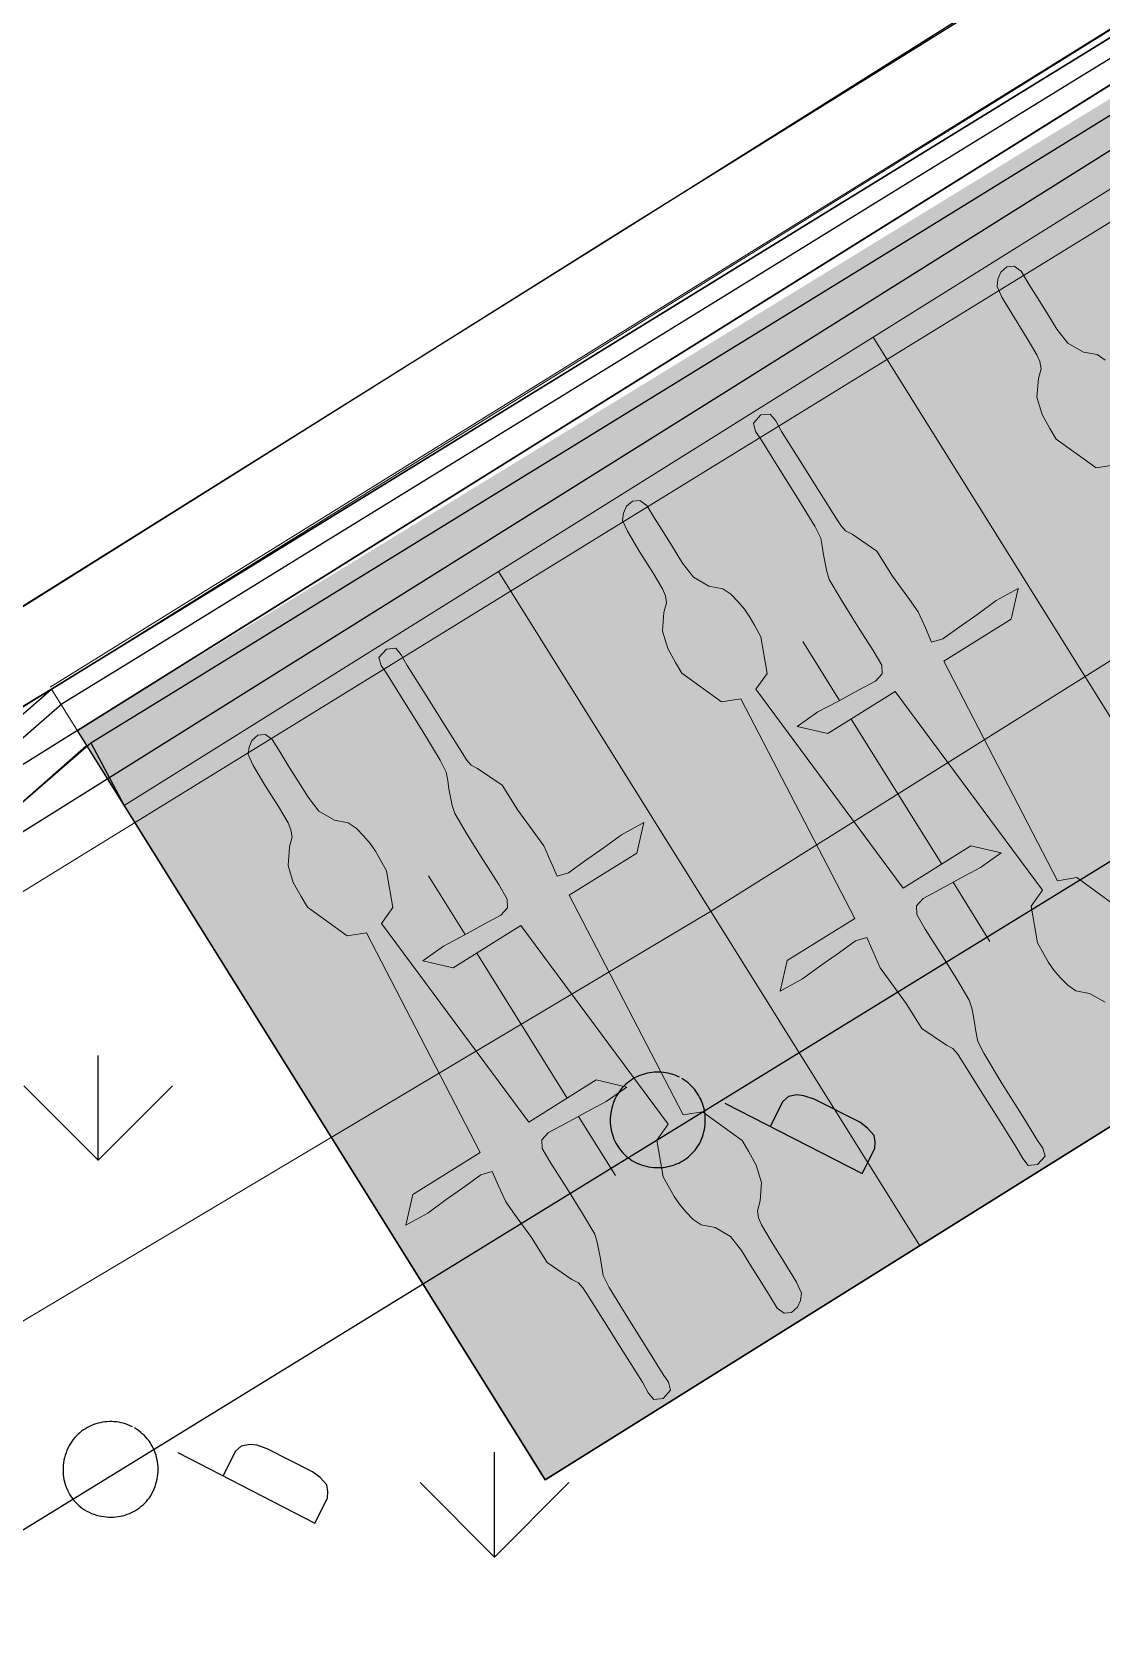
# Model space of a CAD drawing. Header units: metres. Extents: x 507649 to 508899, y 6966965 to 6967377.
# Drawn here: x 507750.716 to 507753.138, y 6967248.046 to 6967251.648 of the extents above; entities that cross this region are included whole.
import ezdxf

# ---------------------------------------------------------------- set-up
doc = ezdxf.new("R2010")
doc.units = ezdxf.units.M
doc.header["$PDMODE"] = 1
doc.layers.add('_PROP-BDY', color=6, linetype='Continuous', plot=False)
doc.layers.add('defpoints_hatch_bdy', color=47, linetype='Continuous', plot=False)
for name, color, linetype, lineweight in [('A-DETL-GENF', 252, 'Continuous', 5), ('A-FLOR', 252, 'Continuous', 5), ('D_UG_PIPES', 252, 'EXIST_SWD', 0), ('S_RM_UG_PIPES', 252, 'EXIST_RISINGMAIN', 0)]:
    doc.layers.add(name, color=color, linetype=linetype, lineweight=lineweight)
for name, color, linetype in [('C_TEXT_2.5', 7, 'Continuous'), ('HATCH_LANDSCAPE', 1, 'Continuous'), ('KRB_LIP', 6, 'Continuous'), ('mga2020bdy', 252, 'Continuous'), ('mga2020ROAD_FURNITURE', 252, 'Continuous'), ('mga2020ROAD_KERB_BACK', 252, 'Continuous'), ('mga2020ROAD_KERB_LIP', 252, 'Continuous'), ('mga2020TOPO_GEN', 252, 'Continuous'), ('PAV_CREST SAG', 2, 'Continuous'), ('ROAD_FURNITURE', 252, 'Continuous'), ('TIN BORDER', 5, 'Continuous')]:
    doc.layers.add(name, color=color, linetype=linetype)
doc.layers.add('HATCH_PAVEMENT_FOOTPATH', color=7, linetype='Continuous', true_color=0xffe8a3)
doc.styles.get("Standard").update_dxf_attribs({"font": 'ARIALN.TTF'})
doc.linetypes.add('EXIST_RISINGMAIN', pattern='A,5,-2.5,5,-2,["RM",Standard,S=2.5,R=0,X=0,Y=-1.25],-5,5,-2.5,5,-2.5', length=34.5)
doc.linetypes.add('EXIST_SWD', pattern='A,5,-2.5,5,-2,["SWD",Standard,S=2.5,R=0,X=0,Y=-1.25],-8,5,-2.5,5,-2.5', length=37.5)

# ---------------------------------------------------------------- blocks, each defined once
blk = doc.blocks.new('XD_HATCH')
at = {"layer": 'HATCH_LANDSCAPE', "ltscale": 0.5}
h = blk.add_hatch(dxfattribs=at)
h.set_pattern_fill('GRASS', color=256, scale=0.05)
h.paths.add_polyline_path([(507765.6876, 6967256.9979), (507766.7115, 6967255.4419), (507751.6164, 6967242.3217), (507748.7956, 6967245.5671), (507737.8253, 6967236.032), (507740.6461, 6967232.7866), (507736.5214, 6967229.2015), (507736.2584, 6967228.8951), (507736.0784, 6967229.1466), (507735.8162, 6967229.5596), (507735.5842, 6967229.9902), (507735.3834, 6967230.4363), (507735.2151, 6967230.8956), (507735.1947, 6967230.9601), (507735.1169, 6967231.2239), (507735.0799, 6967231.3658), (507734.9786, 6967231.8443), (507734.9118, 6967232.3289), (507734.8797, 6967232.8171), (507734.8803, 6967233.246), (507734.8828, 6967233.3062), (507734.9203, 6967233.7944), (507734.9896, 6967234.2792), (507735.0933, 6967234.7572), (507735.1745, 6967235.0486), (507735.231, 6967235.2266), (507735.4019, 6967235.6849), (507735.5476, 6967236.0122), (507735.6051, 6967236.1298), (507735.6577, 6967236.2326), (507735.8387, 6967236.5602), (507736.1023, 6967236.972), (507736.3513, 6967237.3085), (507736.3954, 6967237.3633), (507736.7158, 6967237.7327), (507737.0357, 6967238.0527), (507737.0624, 6967238.0775), (507737.2362, 6967238.2327), (507737.8116, 6967238.7328), (507738.189, 6967239.0609), (507738.5664, 6967239.3889), (507738.9437, 6967239.7169), (507739.3211, 6967240.0449), (507739.6985, 6967240.3729), (507739.8922, 6967240.5412), (507740.4538, 6967241.028), (507740.8316, 6967241.3555), (507741.2094, 6967241.683), (507741.5872, 6967242.0104), (507741.9651, 6967242.3379), (507742.3429, 6967242.6654), (507742.7207, 6967242.9929), (507743.0985, 6967243.3204), (507743.4764, 6967243.6479), (507743.8542, 6967243.9754), (507744.232, 6967244.3028), (507744.6098, 6967244.6303), (507744.9877, 6967244.9578), (507745.3655, 6967245.2853), (507745.7433, 6967245.6128), (507746.1211, 6967245.9403), (507746.499, 6967246.2678), (507746.8768, 6967246.5953), (507747.2546, 6967246.9227), (507747.6324, 6967247.2502), (507748.0103, 6967247.5777), (507748.3881, 6967247.9052), (507748.7659, 6967248.2327), (507749.1437, 6967248.5602), (507749.5216, 6967248.8877), (507749.8994, 6967249.2152), (507750.2772, 6967249.5426), (507750.655, 6967249.8701), (507750.8401, 6967250.0329), (507750.9252, 6967249.8972), (507751.8789, 6967248.3707), (507765.4483, 6967256.8484)])
at = {"layer": 'HATCH_PAVEMENT_FOOTPATH'}
h = blk.add_hatch(color=256, dxfattribs=at)
h.dxf.hatch_style = 1
h.paths.add_polyline_path([(507751.8789, 6967248.3707), (507750.8192, 6967250.0668), (507764.199, 6967258.2482), (507768.6503, 6967260.7366), (507768.8747, 6967259.5551), (507765.4333, 6967257.405), (507765.6876, 6967256.9979)])
at = {"elevation": 4.784}
blk.add_lwpolyline([(507748.3881, 6967247.9052), (507748.7659, 6967248.2327), (507749.1437, 6967248.5602), (507749.5216, 6967248.8877), (507749.8994, 6967249.2152), (507750.2772, 6967249.5426), (507750.655, 6967249.8701), (507750.8401, 6967250.0329), (507750.9252, 6967249.8972), (507751.8789, 6967248.3707), (507765.4483, 6967256.8484), (507765.4746, 6967256.8649), (507766.7115, 6967255.4419), (507751.6164, 6967242.3217)], dxfattribs=at)
at = {"layer": 'defpoints_hatch_bdy', "color": 4}
blk.add_lwpolyline([(507751.8789, 6967248.3707), (507750.8192, 6967250.0668), (507764.6279, 6967258.6941), (507765.6876, 6967256.9979)], close=True, dxfattribs=at)
blk = doc.blocks.new('BAC R BOL SMALL')
for p, q in [((-0.3356, 4.3816), (-0.5458, 4.3611)), ((-0.1241, 4.392), (-0.3356, 4.3816)), ((0.0882, 4.3922), (-0.1241, 4.392)), ((0.301, 4.3821), (0.0882, 4.3922)), ((0.5139, 4.3616), (0.301, 4.3821)), ((-3.2973, 2.9215), (-3.4369, 2.7554)), ((-3.1504, 3.0794), (-3.2973, 2.9215)), ((-2.9967, 3.229), (-3.1504, 3.0794)), ((-2.8365, 3.3701), (-2.9967, 3.229)), ((-2.6702, 3.5026), (-2.8365, 3.3701)), ((-2.4982, 3.6265), (-2.6702, 3.5026)), ((-2.3209, 3.7415), (-2.4982, 3.6265)), ((-2.1385, 3.8476), (-2.3209, 3.7415)), ((-1.9516, 3.9447), (-2.1385, 3.8476)), ((-1.7605, 4.0325), (-1.9516, 3.9447)), ((-1.5655, 4.1112), (-1.7605, 4.0325)), ((-1.367, 4.1804), (-1.5655, 4.1112)), ((-1.1654, 4.2401), (-1.367, 4.1804)), ((-0.9611, 4.2902), (-1.1654, 4.2401)), ((-0.7544, 4.3306), (-0.9611, 4.2902)), ((-0.5458, 4.3611), (-0.7544, 4.3306)), ((0.7265, 4.3305), (0.5139, 4.3616)), ((0.9385, 4.2888), (0.7265, 4.3305)), ((1.1495, 4.2362), (0.9385, 4.2888)), ((1.359, 4.1728), (1.1495, 4.2362)), ((1.5668, 4.0983), (1.359, 4.1728)), ((1.7725, 4.0127), (1.5668, 4.0983)), ((1.9756, 3.9158), (1.7725, 4.0127)), ((2.364, 3.6868), (2.1736, 3.8056)), ((2.5466, 3.5598), (2.364, 3.6868)), ((2.7214, 3.4249), (2.5466, 3.5598)), ((2.8881, 3.2825), (2.7214, 3.4249)), ((3.0465, 3.1328), (2.8881, 3.2825)), ((3.1966, 2.9762), (3.0465, 3.1328)), ((3.3382, 2.813), (3.1966, 2.9762)), ((-4.1012, 1.5325), (-4.1746, 1.3056)), ((-4.0159, 1.7589), (-4.1012, 1.5325)), ((-3.9185, 1.9844), (-4.0159, 1.7589)), ((-3.8088, 2.2087), (-3.9185, 1.9844)), ((-3.6931, 2.3988), (-3.8088, 2.2087)), ((-3.569, 2.5811), (-3.6931, 2.3988)), ((-3.4369, 2.7554), (-3.569, 2.5811)), ((3.4711, 2.6437), (3.3382, 2.813)), ((3.5951, 2.4684), (3.4711, 2.6437)), ((3.7101, 2.2875), (3.5951, 2.4684)), ((3.816, 2.1015), (3.7101, 2.2875)), ((3.9126, 1.9105), (3.816, 2.1015)), ((3.9998, 1.7149), (3.9126, 1.9105)), ((4.0773, 1.5151), (3.9998, 1.7149)), ((4.145, 1.3114), (4.0773, 1.5151)), ((6.1384, 1.5522), (18.6973, -4.9036)), ((11.43, 1.6933), (10.2659, -0.5997)), ((11.9592, 2.1519), (11.43, 1.6933)), ((12.7353, 2.293), (11.9592, 2.1519)), ((13.3703, 2.2225), (12.7353, 2.293)), ((14.3228, 1.905), (13.3703, 2.2225)), ((18.4856, -0.2117), (14.3228, 1.905)), ((-4.3679, 0.1747), (-4.3729, -0.0484)), ((-4.3519, 0.3993), (-4.3679, 0.1747)), ((-4.3247, 0.625), (-4.3519, 0.3993)), ((-4.2862, 0.8515), (-4.3247, 0.625)), ((-4.2362, 1.0785), (-4.2862, 0.8515)), ((-4.1746, 1.3056), (-4.2362, 1.0785)), ((4.2028, 1.1041), (4.145, 1.3114)), ((4.2506, 0.8936), (4.2028, 1.1041)), ((4.2881, 0.6801), (4.2506, 0.8936)), ((4.3152, 0.4641), (4.2881, 0.6801)), ((4.3318, 0.2458), (4.3152, 0.4641)), ((4.3376, 0.0256), (4.3318, 0.2458)), ((4.3327, -0.1962), (4.3376, 0.0256)), ((-4.3729, -0.0484), (-4.367, -0.2697)), ((-4.367, -0.2697), (-4.3504, -0.4889)), ((-4.3504, -0.4889), (-4.3233, -0.7057)), ((-4.3233, -0.7057), (-4.2858, -0.9197)), ((-4.2858, -0.9197), (-4.2381, -1.1305)), ((-4.2381, -1.1305), (-4.1802, -1.3379)), ((-4.1802, -1.3379), (-4.1125, -1.5415)), ((4.066, -1.5415), (4.1394, -1.3172)), ((4.1394, -1.3172), (4.201, -1.0925)), ((4.201, -1.0925), (4.251, -0.8677)), ((4.251, -0.8677), (4.2895, -0.6432)), ((4.2895, -0.6432), (4.3167, -0.4192)), ((4.3167, -0.4192), (4.3327, -0.1962)), ((19.1911, -0.7409), (18.4856, -0.2117)), ((19.7909, -1.4111), (19.1911, -0.7409)), ((19.8967, -2.0109), (19.7909, -1.4111)), ((-4.1125, -1.5415), (-4.035, -1.741)), ((-4.035, -1.741), (-3.9478, -1.936)), ((-3.9478, -1.936), (-3.8512, -2.1263)), ((-3.8512, -2.1263), (-3.7453, -2.3115)), ((-3.7453, -2.3115), (-3.6303, -2.4912)), ((-3.6303, -2.4912), (-3.5063, -2.6651)), ((-3.5063, -2.6651), (-3.3734, -2.8329)), ((-3.3734, -2.8329), (-3.2318, -2.9943)), ((3.2613, -2.9211), (3.4013, -2.7552)), ((3.4013, -2.7552), (3.5336, -2.5811)), ((3.5336, -2.5811), (3.6578, -2.3989)), ((3.6578, -2.3989), (3.7736, -2.2088)), ((3.7736, -2.2088), (3.8833, -1.9876)), ((3.8833, -1.9876), (3.9807, -1.7651)), ((3.9807, -1.7651), (4.066, -1.5415)), ((18.6973, -4.9036), (19.8614, -2.6106)), ((19.8614, -2.6106), (19.8967, -2.0109)), ((-3.2318, -2.9943), (-3.0817, -3.1489)), ((-3.0817, -3.1489), (-2.9233, -3.2965)), ((-2.9233, -3.2965), (-2.7566, -3.4365)), ((-2.7566, -3.4365), (-2.5818, -3.5688)), ((-2.5818, -3.5688), (-2.3992, -3.6931)), ((-2.3992, -3.6931), (-2.2088, -3.8088)), ((-2.2088, -3.8088), (-1.9877, -3.9154)), ((-1.9877, -3.9154), (-1.7652, -4.0101)), ((-1.7652, -4.0101), (-1.5416, -4.0931)), ((-1.5416, -4.0931), (-1.3173, -4.1646)), ((-1.3173, -4.1646), (-1.0926, -4.2245)), ((-1.0926, -4.2245), (-0.8679, -4.2732)), ((-0.8679, -4.2732), (-0.6435, -4.3106)), ((-0.6435, -4.3106), (-0.4197, -4.337)), ((-0.4197, -4.337), (-0.1969, -4.3525)), ((-0.1969, -4.3525), (0.0246, -4.3573)), ((0.0246, -4.3573), (0.2444, -4.3514)), ((0.2444, -4.3514), (0.4623, -4.335)), ((0.4623, -4.335), (0.6778, -4.3082)), ((0.6778, -4.3082), (0.8906, -4.2712)), ((0.8906, -4.2712), (1.1005, -4.2241)), ((1.1005, -4.2241), (1.307, -4.1671)), ((1.307, -4.1671), (1.5099, -4.1002)), ((1.5099, -4.1002), (1.7087, -4.0236)), ((1.7087, -4.0236), (1.9031, -3.9375)), ((1.9031, -3.9375), (2.0929, -3.842)), ((2.0929, -3.842), (2.2776, -3.7372)), ((2.2776, -3.7372), (2.457, -3.6233)), ((2.457, -3.6233), (2.6306, -3.5003)), ((2.6306, -3.5003), (2.7982, -3.3685)), ((2.7982, -3.3685), (2.9594, -3.2279)), ((2.9594, -3.2279), (3.1139, -3.0788)), ((3.1139, -3.0788), (3.2613, -2.9211))]:
    blk.add_line(p, q)
blk = doc.blocks.new('XE_SURVEY')
at = {"layer": 'D_UG_PIPES', "flags": 128}
blk.add_lwpolyline([(507716.9447, 6967228.7162), (507720.9949, 6967231.9946), (507721.8177, 6967232.6612), (507728.3424, 6967236.3598), (507737.4607, 6967241.5661), (507738.8597, 6967242.3772), (507740.1304, 6967243.1743), (507740.9775, 6967243.7057), (507743.9514, 6967245.5512), (507752.0419, 6967250.5306), (507755.8742, 6967252.8893), (507757.1491, 6967253.6795), (507759.1677, 6967254.9422), (507759.6377, 6967255.6032), (507762.3373, 6967262.6002), (507763.9398, 6967266.8052), (507765.5351, 6967271.013), (507768.1357, 6967277.8982)], dxfattribs=at)
at = {"layer": 'mga2020bdy'}
blk.add_polyline3d([(507733.0248, 6967239.0482, 4.469), (507736.0993, 6967240.9477, 4.4527), (507736.6834, 6967241.3067, 4.4393), (507736.9844, 6967241.4339, 4.4329), (507737.975, 6967242.3757, 4.4239), (507738.0041, 6967242.4202, 4.4222), (507740.823, 6967244.1743, 4.4566), (507752.055, 6967251.1994, 4.5262), (507759.1248, 6967255.6432, 4.4809), (507762.5143, 6967257.7594, 4.509), (507764.0703, 6967258.6973, 4.5203), (507768.0649, 6967260.9222, 4.5487), (507768.4417, 6967261.119, 4.552), (507772.9333, 6967263.3018, 4.591), (507777.8674, 6967265.5383, 4.6363), (507783.8819, 6967268.22, 4.6925)], dxfattribs=at)
at = {"layer": 'mga2020ROAD_FURNITURE'}
for p in [(507752.1739, 6967249.1842, 4.6091), (507752.1739, 6967249.1842, 4.6091), (507750.9351, 6967248.3933, 4.6047), (507750.9351, 6967248.3933, 4.6047)]:
    blk.add_point(p, dxfattribs=at)
at = {"layer": 'mga2020ROAD_KERB_BACK'}
blk.add_polyline3d([(507738.2228, 6967241.4591, 4.5329), (507740.5152, 6967242.8258, 4.5216), (507741.08, 6967243.8212, 4.5636), (507746.5121, 6967247.2219, 4.6144), (507752.2955, 6967250.8388, 4.6445), (507757.8965, 6967254.3534, 4.6285), (507759.1736, 6967254.499, 4.5861), (507761.3848, 6967256.0005, 4.6263), (507762.5074, 6967257.2531, 4.6308), (507763.0964, 6967257.6156, 4.6351), (507767.4311, 6967260.1022, 4.6661), (507768.2485, 6967260.5368, 4.6718), (507771.8944, 6967262.3499, 4.7037), (507773.1568, 6967262.9317, 4.7146), (507778.0594, 6967265.1621, 4.7595), (507784.0446, 6967267.8262, 4.8092)], dxfattribs=at)
at = {"layer": 'mga2020ROAD_KERB_LIP'}
blk.add_polyline3d([(507783.8819, 6967268.22, 4.6925), (507777.8674, 6967265.5383, 4.6363), (507772.9333, 6967263.3018, 4.591), (507768.4417, 6967261.119, 4.552), (507768.0649, 6967260.9222, 4.5487), (507764.0703, 6967258.6973, 4.5203), (507762.5143, 6967257.7594, 4.509), (507759.1248, 6967255.6432, 4.4809), (507757.4654, 6967254.5665, 4.4958), (507752.055, 6967251.1994, 4.5262), (507746.2396, 6967247.5524, 4.5016), (507740.823, 6967244.1743, 4.4566), (507737.975, 6967242.3757, 4.4239)], dxfattribs=at)
at = {"layer": 'mga2020TOPO_GEN'}
blk.add_polyline3d([(507721.4061, 6967230.9471, 4.3849), (507722.8503, 6967231.8206, 4.4603), (507725.9428, 6967226.5822, 4.5347), (507728.7643, 6967229.3076, 4.3792), (507732.4014, 6967233.8998, 4.4481), (507736.333, 6967237.9283, 4.5187), (507738.4795, 6967240.1832, 4.5227), (507742.8798, 6967243.4148, 4.5515), (507748.1545, 6967246.6967, 4.5782), (507754.6316, 6967250.6759, 4.5949), (507759.7921, 6967253.8601, 4.5724), (507763.226, 6967256.0566, 4.6167), (507767.2843, 6967258.544, 4.6833), (507767.3115, 6967260.0389, 4.6591)], dxfattribs=at)
at = {"layer": 'S_RM_UG_PIPES'}
blk.add_lwpolyline([(507782.1336, 6967282.6972), (507782.6195, 6967280.7571), (507784.2107, 6967274.4042), (507783.0387, 6967266.9042), (507782.2027, 6967265.9602), (507774.9124, 6967262.4329), (507770.4424, 6967260.194), (507766.0161, 6967257.8685), (507761.8947, 6967255.7032), (507756.9433, 6967252.5983), (507752.2532, 6967249.6573), (507747.9878, 6967247.1179), (507745.4098, 6967245.5836), (507743.6911, 6967244.5608), (507741.1352, 6967242.9905), (507734.7873, 6967238.9962), (507730.5554, 6967236.3333), (507726.0446, 6967234.1852), (507725.0957, 6967233.7482), (507720.8087, 6967233.4102), (507720.2157, 6967230.8222)], dxfattribs=at)
at = {"layer": 'ROAD_FURNITURE', "xscale": 0.0247222863170386, "yscale": 0.0247222863170386, "zscale": 0.0247222863170386}
for p in [(507752.1341, 6967249.1852, 4.6091), (507750.8948, 6967248.394, 4.6047)]:
    blk.add_blockref('BAC R BOL SMALL', p, dxfattribs=at)
blk = doc.blocks.new('25027_BNP_Skygate Play-Sheet - 000101 - SITE PLAN')
at = {"layer": '_PROP-BDY'}
blk.add_line((-2226983.37, 4009381.75), (-2226983.37, 4059443.92), dxfattribs=at)
at = {"layer": 'A-DETL-GENF'}
for p, q in [((-2228327.15, 4029388.72), (-2228330.38, 4029331.42)), ((-2228276.86, 4029338.42), (-2228327.15, 4029388.72)), ((-2228330.38, 4029331.42), (-2228326.61, 4029280.11)), ((-2228276.86, 4029158.42), (-2228276.86, 4029338.42)), ((-2228326.61, 4029280.11), (-2228323.75, 4029228.69)), ((-2228323.75, 4029228.69), (-2228320.78, 4029183.82)), ((-2228320.78, 4029183.82), (-2228327.84, 4029157.95)), ((-2227598.56, 4029196.25), (-2227701.48, 4029154.49)), ((-2227570.72, 4029195.75), (-2227598.56, 4029196.25)), ((-2227534.36, 4029193.87), (-2227570.72, 4029195.75)), ((-2227495, 4029183.17), (-2227534.36, 4029193.87)), ((-2227461.03, 4029158.07), (-2227495, 4029183.17)), ((-2228568.42, 4029161.72), (-2228630.47, 4029134.49)), ((-2228501.73, 4029161.87), (-2228568.42, 4029161.72)), ((-2228436.63, 4029166.53), (-2228501.73, 4029161.87)), ((-2228401.99, 4029168.63), (-2228436.63, 4029166.53)), ((-2228362.82, 4029163.06), (-2228401.99, 4029168.63)), ((-2228327.84, 4029157.95), (-2228362.82, 4029163.06)), ((-2227718.64, 4029113.74), (-2228276.86, 4029158.42)), ((-2227701.48, 4029154.49), (-2227718.64, 4029113.74)), ((-2227445.24, 4029141.2), (-2227461.03, 4029158.07)), ((-2228959.23, 4029121.57), (-2228968.79, 4029102.51)), ((-2228939.69, 4029123.82), (-2228959.23, 4029121.57)), ((-2228912.5, 4029122.5), (-2228939.69, 4029123.82)), ((-2228831.77, 4029122.9), (-2228912.5, 4029122.5)), ((-2228751.04, 4029122.9), (-2228831.77, 4029122.9)), ((-2228675.81, 4029123.2), (-2228751.04, 4029122.9)), ((-2228660.05, 4029123.57), (-2228675.81, 4029123.2)), ((-2228644.74, 4029125.82), (-2228660.05, 4029123.57)), ((-2228630.47, 4029134.49), (-2228644.74, 4029125.82)), ((-2227430.2, 4029135.1), (-2227445.24, 4029141.2)), ((-2227413.57, 4029132.22), (-2227430.2, 4029135.1)), ((-2227370.74, 4029131.29), (-2227413.57, 4029132.22)), ((-2227315.89, 4029131.39), (-2227370.74, 4029131.29)), ((-2227261.11, 4029130.54), (-2227315.89, 4029131.39)), ((-2227234.37, 4029126.85), (-2227261.11, 4029130.54)), ((-2227221.36, 4029116.36), (-2227234.37, 4029126.85)), ((-2227211.88, 4029102.59), (-2227221.36, 4029116.36)), ((-2228968.79, 4029102.51), (-2228961.85, 4029078.03)), ((-2228961.85, 4029078.03), (-2228943.72, 4029072.38)), ((-2228943.72, 4029072.38), (-2228922.59, 4029073.71)), ((-2228922.59, 4029073.71), (-2228852.08, 4029073.3)), ((-2227216.48, 4029069.73), (-2227209.03, 4029084.73)), ((-2227209.03, 4029084.73), (-2227211.88, 4029102.59)), ((-2228852.08, 4029073.3), (-2228771.35, 4029073.3)), ((-2228771.35, 4029073.3), (-2228690.64, 4029072.48)), ((-2228690.64, 4029072.48), (-2228660.72, 4029069.65)), ((-2228660.72, 4029069.65), (-2228643.17, 4029062.74)), ((-2228643.17, 4029062.74), (-2228625.59, 4029055.04)), ((-2228625.59, 4029055.04), (-2228607.6, 4029048.17)), ((-2228607.6, 4029048.17), (-2228589.47, 4029041.1)), ((-2228589.47, 4029041.1), (-2228571.24, 4029036.69)), ((-2228276.86, 4029028.61), (-2227718.64, 4029073.3)), ((-2227839.59, 4029038.9), (-2227889.89, 4028988.61)), ((-2227836.37, 4028981.6), (-2227839.59, 4029038.9)), ((-2227718.64, 4029073.3), (-2227701.48, 4029032.55)), ((-2227485.58, 4029016.38), (-2227464.07, 4029039.97)), ((-2227464.07, 4029039.97), (-2227428.32, 4029059.18)), ((-2227428.32, 4029059.18), (-2227388.37, 4029063.07)), ((-2227388.37, 4029063.07), (-2227347.44, 4029062.61)), ((-2227347.44, 4029062.61), (-2227307.83, 4029062.83)), ((-2227307.83, 4029062.83), (-2227268.23, 4029062.83)), ((-2227268.23, 4029062.83), (-2227234.42, 4029062.58)), ((-2227234.42, 4029062.58), (-2227216.48, 4029069.73)), ((-2228571.24, 4029036.69), (-2228516.32, 4029035.19)), ((-2228516.32, 4029035.19), (-2228449.15, 4029034.78)), ((-2228449.15, 4029034.78), (-2228381.99, 4029035.63)), ((-2228381.99, 4029035.63), (-2228343.72, 4029034.64)), ((-2228343.72, 4029034.64), (-2228326.63, 4029024.66)), ((-2228326.63, 4029024.66), (-2228320.78, 4029003.22)), ((-2228320.78, 4029003.22), (-2228323.75, 4028958.35)), ((-2228276.86, 4028848.61), (-2228276.86, 4029028.61)), ((-2227701.48, 4029032.55), (-2227623.67, 4029000.97)), ((-2227551.35, 4028999.19), (-2227529.59, 4029002.62)), ((-2227529.59, 4029002.62), (-2227505.82, 4029007.73)), ((-2227505.82, 4029007.73), (-2227485.58, 4029016.38)), ((-2227889.89, 4028988.61), (-2227889.89, 4028808.61)), ((-2227840.14, 4028930.3), (-2227836.37, 4028981.6)), ((-2227623.67, 4029000.97), (-2227594.1, 4028999.21)), ((-2227594.1, 4028999.21), (-2227572.67, 4028998.2)), ((-2227572.67, 4028998.2), (-2227551.35, 4028999.19)), ((-2228323.75, 4028958.35), (-2228326.61, 4028906.93)), ((-2227843, 4028878.87), (-2227840.14, 4028930.3)), ((-2228326.61, 4028906.93), (-2228330.38, 4028855.62)), ((-2227845.96, 4028834), (-2227843, 4028878.87)), ((-2228660.93, 4028829.49), (-2228681.16, 4028820.84)), ((-2228637.16, 4028834.61), (-2228660.93, 4028829.49)), ((-2228615.39, 4028838.04), (-2228637.16, 4028834.61)), ((-2228594.08, 4028839.02), (-2228615.39, 4028838.04)), ((-2228572.64, 4028838.02), (-2228594.08, 4028839.02)), ((-2228543.08, 4028836.25), (-2228572.64, 4028838.02)), ((-2228465.27, 4028804.68), (-2228543.08, 4028836.25)), ((-2228330.38, 4028855.62), (-2228327.15, 4028798.32)), ((-2228327.15, 4028798.32), (-2228276.86, 4028848.61)), ((-2227840.12, 4028812.56), (-2227845.96, 4028834)), ((-2228702.67, 4028797.25), (-2228738.42, 4028778.04)), ((-2228681.16, 4028820.84), (-2228702.67, 4028797.25)), ((-2228448.1, 4028763.92), (-2228465.27, 4028804.68)), ((-2227889.89, 4028808.61), (-2228448.1, 4028763.92)), ((-2227823.03, 4028802.59), (-2227840.12, 4028812.56)), ((-2227784.75, 4028801.6), (-2227823.03, 4028802.59)), ((-2227717.59, 4028802.45), (-2227784.75, 4028801.6)), ((-2227650.43, 4028802.03), (-2227717.59, 4028802.45)), ((-2227595.5, 4028800.53), (-2227650.43, 4028802.03)), ((-2227577.27, 4028796.13), (-2227595.5, 4028800.53)), ((-2227559.14, 4028789.06), (-2227577.27, 4028796.13)), ((-2227541.16, 4028782.18), (-2227559.14, 4028789.06)), ((-2228950.26, 4028767.49), (-2228957.71, 4028752.49)), ((-2228957.71, 4028752.49), (-2228954.86, 4028734.63)), ((-2228932.33, 4028774.64), (-2228950.26, 4028767.49)), ((-2228898.52, 4028774.39), (-2228932.33, 4028774.64)), ((-2228858.91, 4028774.39), (-2228898.52, 4028774.39)), ((-2228819.3, 4028774.61), (-2228858.91, 4028774.39)), ((-2228778.38, 4028774.15), (-2228819.3, 4028774.61)), ((-2228738.42, 4028778.04), (-2228778.38, 4028774.15)), ((-2227523.57, 4028774.48), (-2227541.16, 4028782.18)), ((-2227506.02, 4028767.57), (-2227523.57, 4028774.48)), ((-2227476.11, 4028764.74), (-2227506.02, 4028767.57)), ((-2227395.39, 4028763.92), (-2227476.11, 4028764.74)), ((-2227314.66, 4028763.92), (-2227395.39, 4028763.92)), ((-2227244.15, 4028763.51), (-2227314.66, 4028763.92)), ((-2227223.02, 4028764.84), (-2227244.15, 4028763.51)), ((-2227204.89, 4028759.2), (-2227223.02, 4028764.84)), ((-2227197.96, 4028734.72), (-2227204.89, 4028759.2)), ((-2228954.86, 4028734.63), (-2228945.39, 4028720.87)), ((-2228945.39, 4028720.87), (-2228932.38, 4028710.37)), ((-2228465.27, 4028682.73), (-2228448.1, 4028723.49)), ((-2228448.1, 4028723.49), (-2227889.89, 4028678.8)), ((-2227522.01, 4028711.4), (-2227506.69, 4028713.66)), ((-2227506.69, 4028713.66), (-2227490.94, 4028714.03)), ((-2227490.94, 4028714.03), (-2227415.71, 4028714.32)), ((-2227415.71, 4028714.32), (-2227334.97, 4028714.32)), ((-2227334.97, 4028714.32), (-2227254.25, 4028714.72)), ((-2227254.25, 4028714.72), (-2227227.05, 4028713.4)), ((-2227227.05, 4028713.4), (-2227207.52, 4028715.65)), ((-2227207.52, 4028715.65), (-2227197.96, 4028734.72)), ((-2228932.38, 4028710.37), (-2228905.63, 4028706.68)), ((-2228905.63, 4028706.68), (-2228850.85, 4028705.83)), ((-2228850.85, 4028705.83), (-2228796, 4028705.94)), ((-2228796, 4028705.94), (-2228753.18, 4028705)), ((-2228753.18, 4028705), (-2228736.55, 4028702.12)), ((-2228736.55, 4028702.12), (-2228721.5, 4028696.02)), ((-2228721.5, 4028696.02), (-2228705.71, 4028679.15)), ((-2228705.71, 4028679.15), (-2228671.74, 4028654.05)), ((-2228568.18, 4028640.97), (-2228465.27, 4028682.73)), ((-2227889.89, 4028678.8), (-2227889.89, 4028498.8)), ((-2227845.96, 4028653.4), (-2227838.91, 4028679.27)), ((-2227838.91, 4028679.27), (-2227803.92, 4028674.17)), ((-2227598.32, 4028675.5), (-2227536.27, 4028702.74)), ((-2227536.27, 4028702.74), (-2227522.01, 4028711.4)), ((-2228671.74, 4028654.05), (-2228632.38, 4028643.35)), ((-2228632.38, 4028643.35), (-2228596.02, 4028641.47)), ((-2228596.02, 4028641.47), (-2228568.18, 4028640.97)), ((-2227843, 4028608.53), (-2227845.96, 4028653.4)), ((-2227803.92, 4028674.17), (-2227764.75, 4028668.6)), ((-2227764.75, 4028668.6), (-2227730.11, 4028670.69)), ((-2227730.11, 4028670.69), (-2227665.02, 4028675.35)), ((-2227665.02, 4028675.35), (-2227598.32, 4028675.5)), ((-2227840.14, 4028557.11), (-2227843, 4028608.53)), ((-2227836.37, 4028505.81), (-2227840.14, 4028557.11)), ((-2227889.89, 4028498.8), (-2227839.59, 4028448.5)), ((-2227839.59, 4028448.5), (-2227836.37, 4028505.81)), ((-2228327.15, 4028388.72), (-2228330.38, 4028331.42)), ((-2228276.86, 4028338.42), (-2228327.15, 4028388.72)), ((-2228330.38, 4028331.42), (-2228326.61, 4028280.11)), ((-2228276.86, 4028158.42), (-2228276.86, 4028338.42)), ((-2228326.61, 4028280.11), (-2228323.75, 4028228.69)), ((-2228323.75, 4028228.69), (-2228320.78, 4028183.82)), ((-2228320.78, 4028183.82), (-2228327.84, 4028157.95)), ((-2227598.56, 4028196.25), (-2227701.48, 4028154.49)), ((-2227570.72, 4028195.75), (-2227598.56, 4028196.25)), ((-2227534.36, 4028193.87), (-2227570.72, 4028195.75)), ((-2227495, 4028183.17), (-2227534.36, 4028193.87)), ((-2227461.03, 4028158.07), (-2227495, 4028183.17)), ((-2228568.42, 4028161.72), (-2228630.47, 4028134.49)), ((-2228501.73, 4028161.87), (-2228568.42, 4028161.72)), ((-2228436.63, 4028166.53), (-2228501.73, 4028161.87)), ((-2228401.99, 4028168.63), (-2228436.63, 4028166.53)), ((-2228362.82, 4028163.06), (-2228401.99, 4028168.63)), ((-2228327.84, 4028157.95), (-2228362.82, 4028163.06)), ((-2227718.64, 4028113.74), (-2228276.86, 4028158.42)), ((-2227701.48, 4028154.49), (-2227718.64, 4028113.74)), ((-2227445.24, 4028141.2), (-2227461.03, 4028158.07)), ((-2227430.2, 4028135.1), (-2227445.24, 4028141.2)), ((-2228959.23, 4028121.57), (-2228968.79, 4028102.51)), ((-2228968.79, 4028102.51), (-2228961.85, 4028078.03)), ((-2228939.69, 4028123.82), (-2228959.23, 4028121.57)), ((-2228912.5, 4028122.5), (-2228939.69, 4028123.82)), ((-2228831.77, 4028122.9), (-2228912.5, 4028122.5)), ((-2228751.04, 4028122.9), (-2228831.77, 4028122.9)), ((-2228675.81, 4028123.2), (-2228751.04, 4028122.9)), ((-2228660.05, 4028123.57), (-2228675.81, 4028123.2)), ((-2228644.74, 4028125.82), (-2228660.05, 4028123.57)), ((-2228630.47, 4028134.49), (-2228644.74, 4028125.82)), ((-2227413.57, 4028132.22), (-2227430.2, 4028135.1)), ((-2227370.74, 4028131.29), (-2227413.57, 4028132.22)), ((-2227315.89, 4028131.39), (-2227370.74, 4028131.29)), ((-2227261.11, 4028130.54), (-2227315.89, 4028131.39)), ((-2227234.37, 4028126.85), (-2227261.11, 4028130.54)), ((-2227221.36, 4028116.36), (-2227234.37, 4028126.85)), ((-2227211.88, 4028102.59), (-2227221.36, 4028116.36)), ((-2227209.03, 4028084.73), (-2227211.88, 4028102.59)), ((-2228961.85, 4028078.03), (-2228943.72, 4028072.38)), ((-2228943.72, 4028072.38), (-2228922.59, 4028073.71)), ((-2228922.59, 4028073.71), (-2228852.08, 4028073.3)), ((-2228852.08, 4028073.3), (-2228771.35, 4028073.3)), ((-2228771.35, 4028073.3), (-2228690.64, 4028072.48)), ((-2228690.64, 4028072.48), (-2228660.72, 4028069.65)), ((-2228660.72, 4028069.65), (-2228643.17, 4028062.74)), ((-2228276.86, 4028028.61), (-2227718.64, 4028073.3)), ((-2227718.64, 4028073.3), (-2227701.48, 4028032.55)), ((-2227234.42, 4028062.58), (-2227216.48, 4028069.73)), ((-2227216.48, 4028069.73), (-2227209.03, 4028084.73)), ((-2228643.17, 4028062.74), (-2228625.59, 4028055.04)), ((-2228625.59, 4028055.04), (-2228607.6, 4028048.17)), ((-2228607.6, 4028048.17), (-2228589.47, 4028041.1)), ((-2228589.47, 4028041.1), (-2228571.24, 4028036.69)), ((-2228571.24, 4028036.69), (-2228516.32, 4028035.19)), ((-2228516.32, 4028035.19), (-2228449.15, 4028034.78)), ((-2228449.15, 4028034.78), (-2228381.99, 4028035.63)), ((-2228381.99, 4028035.63), (-2228343.72, 4028034.64)), ((-2228343.72, 4028034.64), (-2228326.63, 4028024.66)), ((-2227839.59, 4028038.9), (-2227889.89, 4027988.61)), ((-2227836.37, 4027981.6), (-2227839.59, 4028038.9)), ((-2227701.48, 4028032.55), (-2227623.67, 4028000.97)), ((-2227485.58, 4028016.38), (-2227464.07, 4028039.97)), ((-2227464.07, 4028039.97), (-2227428.32, 4028059.18)), ((-2227428.32, 4028059.18), (-2227388.37, 4028063.07)), ((-2227388.37, 4028063.07), (-2227347.44, 4028062.61)), ((-2227347.44, 4028062.61), (-2227307.83, 4028062.83)), ((-2227307.83, 4028062.83), (-2227268.23, 4028062.83)), ((-2227268.23, 4028062.83), (-2227234.42, 4028062.58)), ((-2228326.63, 4028024.66), (-2228320.78, 4028003.22)), ((-2228320.78, 4028003.22), (-2228323.75, 4027958.35)), ((-2228276.86, 4027848.61), (-2228276.86, 4028028.61)), ((-2227623.67, 4028000.97), (-2227594.1, 4027999.21)), ((-2227594.1, 4027999.21), (-2227572.67, 4027998.2)), ((-2227572.67, 4027998.2), (-2227551.35, 4027999.19)), ((-2227551.35, 4027999.19), (-2227529.59, 4028002.62)), ((-2227529.59, 4028002.62), (-2227505.82, 4028007.73)), ((-2227505.82, 4028007.73), (-2227485.58, 4028016.38)), ((-2228323.75, 4027958.35), (-2228326.61, 4027906.93)), ((-2227889.89, 4027988.61), (-2227889.89, 4027808.61)), ((-2227840.14, 4027930.3), (-2227836.37, 4027981.6)), ((-2227843, 4027878.87), (-2227840.14, 4027930.3)), ((-2228326.61, 4027906.93), (-2228330.38, 4027855.62)), ((-2228330.38, 4027855.62), (-2228327.15, 4027798.32)), ((-2227845.96, 4027834), (-2227843, 4027878.87)), ((-2228681.16, 4027820.84), (-2228702.67, 4027797.25)), ((-2228660.93, 4027829.49), (-2228681.16, 4027820.84)), ((-2228637.16, 4027834.61), (-2228660.93, 4027829.49)), ((-2228615.39, 4027838.04), (-2228637.16, 4027834.61)), ((-2228594.08, 4027839.02), (-2228615.39, 4027838.04)), ((-2228572.64, 4027838.02), (-2228594.08, 4027839.02)), ((-2228543.08, 4027836.25), (-2228572.64, 4027838.02)), ((-2228465.27, 4027804.68), (-2228543.08, 4027836.25)), ((-2228327.15, 4027798.32), (-2228276.86, 4027848.61)), ((-2227840.12, 4027812.56), (-2227845.96, 4027834)), ((-2228702.67, 4027797.25), (-2228738.42, 4027778.04)), ((-2228448.1, 4027763.92), (-2228465.27, 4027804.68)), ((-2227889.89, 4027808.61), (-2228448.1, 4027763.92)), ((-2227823.03, 4027802.59), (-2227840.12, 4027812.56)), ((-2227784.75, 4027801.6), (-2227823.03, 4027802.59)), ((-2227717.59, 4027802.45), (-2227784.75, 4027801.6)), ((-2227650.43, 4027802.03), (-2227717.59, 4027802.45)), ((-2227595.5, 4027800.53), (-2227650.43, 4027802.03)), ((-2227577.27, 4027796.13), (-2227595.5, 4027800.53)), ((-2227559.14, 4027789.06), (-2227577.27, 4027796.13)), ((-2227541.16, 4027782.18), (-2227559.14, 4027789.06)), ((-2227523.57, 4027774.48), (-2227541.16, 4027782.18)), ((-2227506.02, 4027767.57), (-2227523.57, 4027774.48)), ((-2227476.11, 4027764.74), (-2227506.02, 4027767.57)), ((-2227395.39, 4027763.92), (-2227476.11, 4027764.74)), ((-2227314.66, 4027763.92), (-2227395.39, 4027763.92)), ((-2227244.15, 4027763.51), (-2227314.66, 4027763.92)), ((-2227223.02, 4027764.84), (-2227244.15, 4027763.51)), ((-2227204.89, 4027759.2), (-2227223.02, 4027764.84)), ((-2227197.96, 4027734.72), (-2227204.89, 4027759.2)), ((-2228465.27, 4027682.73), (-2228448.1, 4027723.49)), ((-2228448.1, 4027723.49), (-2227889.89, 4027678.8)), ((-2227536.27, 4027702.74), (-2227522.01, 4027711.4)), ((-2227522.01, 4027711.4), (-2227506.69, 4027713.66)), ((-2227506.69, 4027713.66), (-2227490.94, 4027714.03)), ((-2227490.94, 4027714.03), (-2227415.71, 4027714.32)), ((-2227415.71, 4027714.32), (-2227334.97, 4027714.32)), ((-2227334.97, 4027714.32), (-2227254.25, 4027714.72)), ((-2227254.25, 4027714.72), (-2227227.05, 4027713.4)), ((-2227227.05, 4027713.4), (-2227207.52, 4027715.65)), ((-2227207.52, 4027715.65), (-2227197.96, 4027734.72)), ((-2228568.18, 4027640.97), (-2228465.27, 4027682.73)), ((-2227889.89, 4027678.8), (-2227889.89, 4027498.8)), ((-2227845.96, 4027653.4), (-2227838.91, 4027679.27)), ((-2227838.91, 4027679.27), (-2227803.92, 4027674.17)), ((-2227803.92, 4027674.17), (-2227764.75, 4027668.6)), ((-2227764.75, 4027668.6), (-2227730.11, 4027670.69)), ((-2227730.11, 4027670.69), (-2227665.02, 4027675.35)), ((-2227665.02, 4027675.35), (-2227598.32, 4027675.5)), ((-2227598.32, 4027675.5), (-2227536.27, 4027702.74)), ((-2227843, 4027608.53), (-2227845.96, 4027653.4)), ((-2227840.14, 4027557.11), (-2227843, 4027608.53)), ((-2227836.37, 4027505.81), (-2227840.14, 4027557.11)), ((-2227889.89, 4027498.8), (-2227839.59, 4027448.5)), ((-2227839.59, 4027448.5), (-2227836.37, 4027505.81)), ((-2227598.56, 4027196.25), (-2227701.48, 4027154.49)), ((-2227570.72, 4027195.75), (-2227598.56, 4027196.25)), ((-2227534.36, 4027193.87), (-2227570.72, 4027195.75)), ((-2227495, 4027183.17), (-2227534.36, 4027193.87)), ((-2227461.03, 4027158.07), (-2227495, 4027183.17)), ((-2227701.48, 4027154.49), (-2227718.64, 4027113.74)), ((-2227445.24, 4027141.2), (-2227461.03, 4027158.07)), ((-2227430.2, 4027135.1), (-2227445.24, 4027141.2)), ((-2227413.57, 4027132.22), (-2227430.2, 4027135.1)), ((-2227370.74, 4027131.29), (-2227413.57, 4027132.22)), ((-2227315.89, 4027131.39), (-2227370.74, 4027131.29)), ((-2227261.11, 4027130.54), (-2227315.89, 4027131.39)), ((-2227234.37, 4027126.85), (-2227261.11, 4027130.54)), ((-2227221.36, 4027116.36), (-2227234.37, 4027126.85)), ((-2227211.88, 4027102.59), (-2227221.36, 4027116.36)), ((-2227209.03, 4027084.73), (-2227211.88, 4027102.59)), ((-2227464.07, 4027039.97), (-2227428.32, 4027059.18)), ((-2227428.32, 4027059.18), (-2227388.37, 4027063.07)), ((-2227388.37, 4027063.07), (-2227347.44, 4027062.61)), ((-2227347.44, 4027062.61), (-2227307.83, 4027062.83)), ((-2227307.83, 4027062.83), (-2227268.23, 4027062.83)), ((-2227268.23, 4027062.83), (-2227234.42, 4027062.58)), ((-2227234.42, 4027062.58), (-2227216.48, 4027069.73)), ((-2227216.48, 4027069.73), (-2227209.03, 4027084.73)), ((-2227485.58, 4027016.38), (-2227464.07, 4027039.97)), ((-2227505.82, 4027007.73), (-2227485.58, 4027016.38))]:
    blk.add_line(p, q, dxfattribs=at)
at = {"layer": 'A-FLOR'}
for p, q in [((-2226870.67, 4030891.57), (-2226881.46, 4024562.22)), ((-2226873.17, 4029426.11), (-2228983.37, 4029426.11)), ((-2228983.37, 4029426.11), (-2228983.37, 4013143.92)), ((-2228983.37, 4028426.11), (-2228983.37, 4029426.11)), ((-2228983.37, 4029426.11), (-2227183.37, 4029426.11)), ((-2227183.37, 4029426.11), (-2227183.37, 4028426.11)), ((-2226867.68, 4029426.11), (-2226891.05, 4021174.89)), ((-2228483.37, 4028926.11), (-2228325.54, 4028926.11)), ((-2228276.86, 4028926.11), (-2227889.89, 4028926.11)), ((-2227840.37, 4028926.11), (-2227683.37, 4028926.11)), ((-2227183.37, 4028426.11), (-2228983.37, 4028426.11)), ((-2228983.37, 4027426.11), (-2228983.37, 4028426.11)), ((-2228983.37, 4028426.11), (-2227183.37, 4028426.11)), ((-2227183.37, 4028426.11), (-2227183.37, 4027426.11)), ((-2228483.37, 4027926.11), (-2228325.54, 4027926.11)), ((-2228276.86, 4027926.11), (-2227889.89, 4027926.11)), ((-2227840.37, 4027926.11), (-2227683.37, 4027926.11)), ((-2227183.37, 4027426.11), (-2228983.37, 4027426.11)), ((-2228983.37, 4027426.11), (-2227183.37, 4027426.11)), ((-2227183.37, 4027426.11), (-2227183.37, 4026426.11))]:
    blk.add_line(p, q, dxfattribs=at)
blk = doc.blocks.new('XE_ARCH')
at = {"xscale": 0.001, "yscale": 0.001, "zscale": 0.001, "rotation": 121.996}
blk.add_blockref('25027_BNP_Skygate Play-Sheet - 000101 - SITE PLAN', (509988.1258, 6971273.7702), dxfattribs=at)
blk = doc.blocks.new('A$Cbbbd136e')
at = {"layer": 'TIN BORDER'}
blk.add_lwpolyline([(507817.1687, 6967271.1876), (507813.8445, 6967273.6154), (507808.9288, 6967275.4774), (507808.1997, 6967275.7245), (507804.9525, 6967276.4595), (507804.528, 6967276.5138), (507801.6279, 6967276.6376), (507799.5718, 6967276.4661), (507796.8888, 6967275.7211), (507794.1811, 6967274.1743), (507792.7892, 6967273.0951), (507788.3, 6967270.1058), (507772.9333, 6967263.3018), (507769.3113, 6967261.5314), (507767.9299, 6967260.7572), (507767.8185, 6967260.6875), (507764.6279, 6967258.6941), (507750.7608, 6967250.1603), (507738.4955, 6967242.8299), (507737.9172, 6967242.489), (507736.5955, 6967241.3754), (507732.9355, 6967239.1162)], dxfattribs=at)
blk = doc.blocks.new('XD_DESIGN BASE_1')
at = {"layer": 'KRB_LIP'}
blk.add_polyline3d([(507743.2597, 6967217.2114, 5.008), (507739.3059, 6967223.5285, 5.0155), (507739.3059, 6967223.5285, 5.0155), (507736.1297, 6967228.818, 4.9921), (507736.1297, 6967228.818, 4.9921), (507735.2572, 6967230.3489, 4.9038), (507734.7946, 6967232.0493, 4.8154), (507734.7713, 6967233.8113, 4.7271), (507734.7713, 6967233.8113, 4.7271), (507735.0309, 6967235.0921, 4.6748), (507735.5247, 6967236.302, 4.6224), (507735.5247, 6967236.302, 4.6224), (507736.2335, 6967237.4015, 4.57), (507737.1382, 6967238.3463, 4.5176), (507737.1382, 6967238.3463, 4.5176), (507739.7938, 6967240.6545, 4.5), (507750.7608, 6967250.1603, 4.6008), (507764.6279, 6967258.6941, 4.626), (507767.8185, 6967260.6875, 4.6018), (507767.9299, 6967260.7572, 4.601), (507769.3113, 6967261.5314, 4.5891), (507772.9333, 6967263.3018, 4.62)], dxfattribs=at)
at = {"layer": 'PAV_CREST SAG'}
for points in [[(507732.9355, 6967239.1162, 4.4693), (507736.5955, 6967241.3754, 4.4396), (507737.9172, 6967242.489, 4.4221), (507738.4955, 6967242.8299, 4.4145), (507750.7608, 6967250.1603, 4.6008), (507764.6279, 6967258.6941, 4.626), (507767.8185, 6967260.6875, 4.6018), (507767.9299, 6967260.7572, 4.601), (507769.3113, 6967261.5314, 4.5891), (507772.9333, 6967263.3018, 4.62), (507788.3, 6967270.1058, 4.7593), (507792.7892, 6967273.0951, 4.8954), (507794.1811, 6967274.1743, 4.9112), (507796.8888, 6967275.7211, 4.8316), (507799.5718, 6967276.4661, 4.9677), (507801.6279, 6967276.6376, 4.9723), (507804.528, 6967276.5138, 4.9791), (507804.9525, 6967276.4595, 4.9766), (507808.1997, 6967275.7245, 4.9574), (507808.9288, 6967275.4774, 4.953), (507813.8445, 6967273.6154, 4.8547), (507817.1687, 6967271.1876, 4.8622)], [(507748.316, 6967247.9883, 4.7281), (507748.6939, 6967248.3158, 4.7316), (507749.0717, 6967248.6433, 4.7351), (507749.4495, 6967248.9708, 4.7385), (507749.8273, 6967249.2983, 4.742), (507750.2052, 6967249.6258, 4.7455), (507750.583, 6967249.9533, 4.749), (507750.7845, 6967250.1279, 4.7508), (507750.9777, 6967250.2468, 4.7512), (507751.4035, 6967250.5088, 4.752), (507751.8293, 6967250.7709, 4.7527), (507752.2552, 6967251.033, 4.7535), (507752.681, 6967251.295, 4.7543), (507753.1068, 6967251.5571, 4.7551), (507753.5326, 6967251.8191, 4.7558), (507753.9585, 6967252.0812, 4.7566), (507754.3843, 6967252.3432, 4.7574), (507754.8101, 6967252.6053, 4.7581), (507755.2359, 6967252.8673, 4.7589), (507755.6618, 6967253.1294, 4.7597)], [(507748.316, 6967247.9883, 4.7281), (507748.6939, 6967248.3158, 4.7316), (507749.0717, 6967248.6433, 4.7351), (507749.4495, 6967248.9708, 4.7385), (507749.8273, 6967249.2983, 4.742), (507750.2052, 6967249.6258, 4.7455), (507750.583, 6967249.9533, 4.749), (507750.7845, 6967250.1279, 4.7508), (507750.9777, 6967250.2468, 4.7512), (507751.4035, 6967250.5088, 4.752), (507751.8293, 6967250.7709, 4.7527), (507752.2552, 6967251.033, 4.7535), (507752.681, 6967251.295, 4.7543), (507753.1068, 6967251.5571, 4.7551), (507753.5326, 6967251.8191, 4.7558), (507753.9585, 6967252.0812, 4.7566), (507754.3843, 6967252.3432, 4.7574), (507754.8101, 6967252.6053, 4.7581), (507755.2359, 6967252.8673, 4.7589), (507755.6618, 6967253.1294, 4.7597)], [(507748.316, 6967247.9883, 4.7281), (507748.6939, 6967248.3158, 4.7316), (507749.0717, 6967248.6433, 4.7351), (507749.4495, 6967248.9708, 4.7385), (507749.8273, 6967249.2983, 4.742), (507750.2052, 6967249.6258, 4.7455), (507750.583, 6967249.9533, 4.749), (507750.7845, 6967250.1279, 4.7508), (507750.9777, 6967250.2468, 4.7512), (507751.4035, 6967250.5088, 4.752), (507751.8293, 6967250.7709, 4.7527), (507752.2552, 6967251.033, 4.7535), (507752.681, 6967251.295, 4.7543), (507753.1068, 6967251.5571, 4.7551), (507753.5326, 6967251.8191, 4.7558), (507753.9585, 6967252.0812, 4.7566), (507754.3843, 6967252.3432, 4.7574), (507754.8101, 6967252.6053, 4.7581), (507755.2359, 6967252.8673, 4.7589), (507755.6618, 6967253.1294, 4.7597)], [(507748.3881, 6967247.9052, 4.7281), (507748.7659, 6967248.2327, 4.7316), (507749.1437, 6967248.5602, 4.7351), (507749.5216, 6967248.8877, 4.7385), (507749.8994, 6967249.2152, 4.742), (507750.2772, 6967249.5426, 4.7455), (507750.655, 6967249.8701, 4.749), (507750.8498, 6967250.0389, 4.7508), (507750.8499, 6967250.039, 4.7508), (507751.0353, 6967250.1531, 4.7512), (507751.4612, 6967250.4152, 4.752), (507751.887, 6967250.6772, 4.7527), (507752.3128, 6967250.9393, 4.7535), (507752.7386, 6967251.2013, 4.7543), (507753.1645, 6967251.4634, 4.7551), (507753.5903, 6967251.7254, 4.7558), (507754.0161, 6967251.9875, 4.7566), (507754.4419, 6967252.2495, 4.7574), (507754.8678, 6967252.5116, 4.7581), (507755.2936, 6967252.7736, 4.7589), (507755.7194, 6967253.0357, 4.7597)], [(507748.3881, 6967247.9052, 4.7281), (507748.7659, 6967248.2327, 4.7316), (507749.1437, 6967248.5602, 4.7351), (507749.5216, 6967248.8877, 4.7385), (507749.8994, 6967249.2152, 4.742), (507750.2772, 6967249.5426, 4.7455), (507750.655, 6967249.8701, 4.749), (507750.8498, 6967250.0389, 4.7508), (507751.0353, 6967250.1531, 4.7512), (507751.4612, 6967250.4152, 4.752), (507751.887, 6967250.6772, 4.7527), (507752.3128, 6967250.9393, 4.7535), (507752.7386, 6967251.2013, 4.7543), (507753.1645, 6967251.4634, 4.7551), (507753.5903, 6967251.7254, 4.7558), (507754.0161, 6967251.9875, 4.7566), (507754.4419, 6967252.2495, 4.7574), (507754.8678, 6967252.5116, 4.7581), (507755.2936, 6967252.7736, 4.7589), (507755.7194, 6967253.0357, 4.7597)], [(507748.3881, 6967247.9052, 4.7281), (507748.7659, 6967248.2327, 4.7316), (507749.1437, 6967248.5602, 4.7351), (507749.5216, 6967248.8877, 4.7385), (507749.8994, 6967249.2152, 4.742), (507750.2772, 6967249.5426, 4.7455), (507750.655, 6967249.8701, 4.749), (507750.8498, 6967250.0389, 4.7508), (507751.0353, 6967250.1531, 4.7512), (507751.4612, 6967250.4152, 4.752), (507751.887, 6967250.6772, 4.7527), (507752.3128, 6967250.9393, 4.7535), (507752.7386, 6967251.2013, 4.7543), (507753.1645, 6967251.4634, 4.7551), (507753.5903, 6967251.7254, 4.7558), (507754.0161, 6967251.9875, 4.7566), (507754.4419, 6967252.2495, 4.7574), (507754.8678, 6967252.5116, 4.7581), (507755.2936, 6967252.7736, 4.7589), (507755.7194, 6967253.0357, 4.7597)], [(507750.8499, 6967250.039, 4.7508), (507750.9252, 6967249.8972, 4.7524), (507751.8789, 6967248.3707, 4.7704), (507765.4483, 6967256.8484, 4.8152), (507765.4746, 6967256.8649, 4.8118), (507765.6876, 6967256.9979, 4.784)]]:
    blk.add_polyline3d(points, dxfattribs=at)
at = {"layer": 'TIN BORDER'}
blk.add_blockref('A$Cbbbd136e', (0, 0), dxfattribs=at)

msp = doc.modelspace()

# ---------------------------------------------------------------- block references
at = {"layer": 'C_TEXT_2.5'}
for name in ['XD_HATCH', 'XE_SURVEY']:
    msp.add_blockref(name, (0, 0), dxfattribs=at)

# ---------------------------------------------------------------- next in the draw order: block references
msp.add_blockref('XE_ARCH', (0, 0), dxfattribs=at)

# ---------------------------------------------------------------- next in the draw order: block references
msp.add_blockref('XD_DESIGN BASE_1', (0, 0), dxfattribs=at)

doc.saveas('drawing.dxf')
